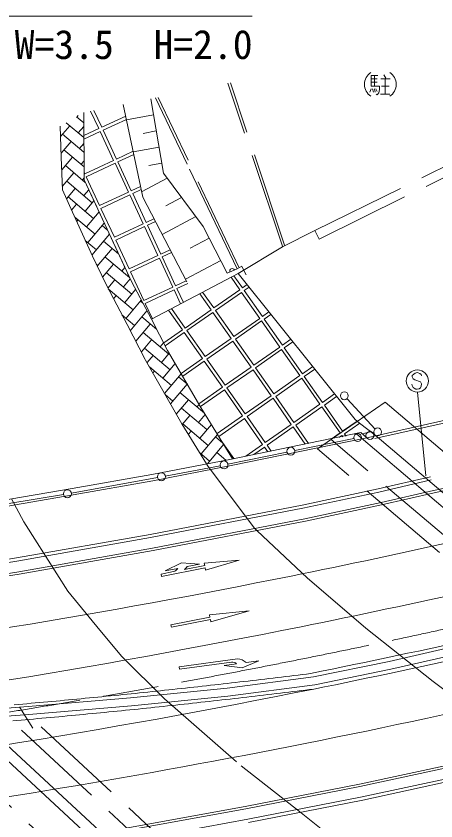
# Model space of a CAD drawing. Units: millimetres, scale not verified. Extents: x 40000 to 680000, y 20000 to 380000.
# Drawn here: x 173454 to 199868, y 269694 to 320327 of the extents above; entities that cross this region are included whole.
import ezdxf
from ezdxf.enums import TextEntityAlignment as Align

# ---------------------------------------------------------------- set-up
doc = ezdxf.new("R2010")
doc.units = ezdxf.units.MM
doc.header["$LTSCALE"] = 1000
doc.linetypes.add('CHAIN', pattern=[18.5, 12, -1.5, 3.5, -1.5])
doc.linetypes.add('DASHED', pattern=[7.5, 6, -1.5])
for name, color, linetype, lineweight in [('M-BGD', 7, 'Continuous', 13), ('M-BGD-HTXT', 7, 'Continuous', 13), ('M-BMK', 2, 'CHAIN', 13), ('M-STR-HTXT', 7, 'Continuous', 13), ('M-STR-STR1', 1, 'Continuous', 13), ('M-STR-STRC', 7, 'Continuous', 13)]:
    doc.layers.add(name, color=color, linetype=linetype, lineweight=lineweight)
doc.styles.add('ＭＳ ゴシック', font='')
doc.styles.get('ＭＳ ゴシック').set_extended_font_data('MS Gothic')

msp = doc.modelspace()

# ---------------------------------------------------------------- linework, layer by layer
at = {"layer": 'M-BGD'}
for p, q in [((195803, 315926), (195803, 316595)), ((195803, 316595), (196221, 316595)), ((196015, 316595), (196015, 315926)), ((196602, 316642), (196727, 316431)), ((195803, 316388), (196182, 316388)), ((195803, 316177), (196179, 316177)), ((196394, 316388), (196981, 316388)), ((196394, 316388), (196976, 316388)), ((196683, 316388), (196683, 315422)), ((195805, 315757), (195721, 315550)), ((196309, 315926), (195803, 315926)), ((195889, 315758), (195932, 315550)), ((196014, 315757), (196056, 315551)), ((196098, 315757), (196182, 315589)), ((196179, 315381), (196267, 315501)), ((196267, 315501), (196309, 315709)), ((196309, 315709), (196309, 315926)), ((196436, 315926), (196934, 315926)), ((196101, 315424), (196179, 315381)), ((196392, 315422), (196974, 315422)), ((190223, 305821), (192259, 306828)), ((192259, 306828), (192525, 306290)), ((187428, 304135), (190223, 305821)), ((187428, 304135), (181968, 301254)), ((194787, 294942), (187428, 304135)), ((180707, 303634), (181968, 301254)), ((181968, 301254), (182986, 299297)), ((182986, 299297), (185087, 295708)), ((196036, 294348), (194276, 296256)), ((185087, 295708), (187072, 292474)), ((204753, 295857), (195988, 293907)), ((204787, 295711), (196020, 293760)), ((194787, 294942), (195054, 294721)), ((195054, 294721), (196103, 293924)), ((209444, 282574), (195749, 294208)), ((195512, 293791), (186978, 292047)), ((190986, 292998), (194700, 293759)), ((195135, 294121), (195512, 293791)), ((195770, 294177), (195214, 294052)), ((196103, 293924), (195512, 293791)), ((195945, 294045), (195978, 294060)), ((186782, 292138), (190496, 292898)), ((186978, 292047), (182062, 291098)), ((182842, 291390), (186292, 292041)), ((176931, 290321), (182350, 291300)), ((196229, 290579), (199526, 291338)), ((196274, 290384), (199571, 291143)), ((182062, 291098), (177051, 290209)), ((177051, 290209), (172116, 289363)), ((173001, 289660), (176439, 290236)), ((191454, 289568), (196229, 290579)), ((191495, 289372), (196274, 290384)), ((181884, 287714), (191454, 289568)), ((181921, 287517), (191495, 289372)), ((173476, 286237), (181884, 287714)), ((173510, 286040), (181921, 287517)), ((166760, 285158), (173476, 286237)), ((166792, 284961), (173510, 286040)), ((196926, 279723), (209758, 282663)), ((197032, 279234), (209873, 282176)), ((192167, 278754), (196926, 279723)), ((192250, 278261), (197032, 279234)), ((186728, 278040), (192167, 278754)), ((180658, 277433), (186728, 278040)), ((186785, 277543), (192250, 278261)), ((180708, 276936), (186785, 277543)), ((174206, 276894), (180658, 277433)), ((162447, 275974), (174206, 276894)), ((174248, 276395), (180708, 276936)), ((162480, 275475), (174248, 276395)), ((171282, 274997), (182319, 264778)), ((195223, 271201), (204774, 273268)), ((195263, 271005), (204818, 273073)), ((188035, 269794), (195223, 271201)), ((188073, 269598), (195263, 271005)), ((180035, 268341), (188035, 269794))]:
    msp.add_line(p, q, dxfattribs=at)
at = {"layer": 'M-BGD', "linetype": 'DASHED'}
for p, q in [((192259, 306828), (207535, 314387)), ((192525, 306290), (207813, 313856)), ((192427, 293093), (196685, 296036)), ((211850, 283155), (196685, 296036)), ((207012, 282016), (193279, 293682)), ((205814, 281722), (192427, 293093)), ((185491, 292046), (188434, 288134)), ((173159, 289947), (173936, 288510)), ((165637, 289499), (174506, 275537)), ((173936, 288510), (176705, 284151)), ((188434, 288134), (188629, 287947)), ((191767, 284984), (188629, 287947)), ((191767, 284984), (195469, 281818)), ((176705, 284151), (178731, 281703)), ((180101, 280047), (178731, 281703)), ((195469, 281818), (199687, 278470)), ((180101, 280047), (182802, 277365)), ((199687, 278470), (207352, 272748)), ((182802, 277365), (187608, 273167)), ((175041, 275605), (185661, 265771)), ((173791, 275399), (184785, 265220)), ((168762, 274605), (181281, 263013)), ((187608, 273167), (191396, 270198)), ((191396, 270198), (193174, 268785))]:
    msp.add_line(p, q, dxfattribs=at)
at = {"layer": 'M-BGD'}
for centre in [(194106, 296440), (195718, 293941), (196205, 294164), (194945, 293809), (190741, 292948), (186537, 292088), (182596, 291344), (176685, 290277)]:
    msp.add_circle(centre, 249, dxfattribs=at)
for centre, start, end in [((196274, 316030), 123.855, 236.145), ((196468, 316030), 303.855, 56.145)]:
    msp.add_arc(centre, 903, start, end, dxfattribs=at)
at = {"layer": 'M-BGD-HTXT', "linetype": 'DASHED'}
for p, q in [((190208, 305858), (186787, 316103)), ((190350, 305906), (186936, 316133)), ((187497, 304487), (182388, 315213)), ((180194, 314769), (181421, 308926)), ((181421, 308926), (184681, 302686))]:
    msp.add_line(p, q, dxfattribs=at)
at = {"layer": 'M-BGD-HTXT'}
for p, q in [((181933, 315121), (182721, 310444)), ((182236, 315182), (184227, 311001)), ((177245, 313994), (177712, 313602)), ((177365, 314064), (177281, 313964)), ((177708, 314266), (177736, 310024)), ((178663, 313246), (178146, 314354)), ((178348, 314395), (178844, 313330)), ((178844, 313330), (180349, 314031)), ((182101, 314124), (180395, 313811)), ((176831, 313428), (176258, 312746)), ((176604, 313618), (177719, 312683)), ((180391, 313831), (178929, 313149)), ((176236, 313402), (176281, 311450)), ((177714, 313391), (177367, 312978)), ((177718, 312805), (178663, 313246)), ((178748, 313064), (177719, 312585)), ((179593, 311252), (178748, 313064)), ((178929, 313149), (179774, 311336)), ((182274, 313101), (181446, 312950)), ((176917, 312442), (176293, 311698)), ((176381, 312892), (177725, 311764)), ((176467, 311906), (177731, 310845)), ((177721, 312311), (177453, 311992)), ((182446, 312079), (180821, 311781)), ((176281, 311450), (176369, 309406)), ((177003, 311456), (176328, 310651)), ((179774, 311336), (180813, 311821)), ((180855, 311620), (179859, 311155)), ((176554, 310919), (177810, 309865)), ((177728, 311230), (177540, 311006)), ((177780, 310407), (179593, 311252)), ((179678, 311070), (177865, 310225)), ((180523, 309258), (179678, 311070)), ((179859, 311155), (180704, 309342)), ((182616, 311071), (181802, 310922)), ((177090, 310469), (176363, 309603)), ((177733, 310508), (177780, 310407)), ((182721, 310444), (185233, 307085)), ((184373, 310695), (187361, 304423)), ((176640, 309933), (178248, 308583)), ((177736, 310150), (177626, 310020)), ((178529, 308328), (177736, 310028)), ((177736, 310024), (180707, 303634)), ((177865, 310225), (178710, 308413)), ((182960, 310125), (181349, 309272)), ((176369, 309406), (177006, 307996)), ((177176, 309483), (176629, 308831)), ((178024, 309405), (177712, 309033)), ((180704, 309342), (181278, 309610)), ((181320, 309409), (180789, 309161)), ((176726, 308947), (178335, 307597)), ((178710, 308413), (180523, 309258)), ((180607, 309077), (178795, 308231)), ((181453, 307264), (180607, 309077)), ((180789, 309161), (181634, 307349)), ((183860, 308922), (182872, 308399)), ((177262, 308497), (176949, 308124)), ((178350, 308704), (177799, 308047)), ((177006, 307996), (178252, 305220)), ((178676, 308003), (177885, 307061)), ((178525, 308327), (178529, 308328)), ((178613, 308147), (178610, 308145)), ((179459, 306334), (178613, 308147)), ((178795, 308231), (179640, 306419)), ((177149, 307678), (178421, 306611)), ((177349, 307511), (177268, 307414)), ((181634, 307349), (182126, 307578)), ((182218, 307400), (181718, 307167)), ((184760, 307718), (182639, 306595)), ((179001, 307303), (177971, 306075)), ((178871, 307147), (179203, 306868)), ((179640, 306419), (181453, 307264)), ((181537, 307083), (179724, 306238)), ((182382, 305270), (181537, 307083)), ((181718, 307167), (182564, 305355)), ((185233, 307085), (186740, 304162)), ((179327, 306602), (178223, 305286)), ((179453, 306332), (179459, 306334)), ((185604, 306365), (184406, 305730)), ((177807, 306212), (178507, 305625)), ((178957, 306161), (179900, 305370)), ((179543, 306153), (179537, 306150)), ((180388, 304340), (179543, 306153)), ((179724, 306238), (180570, 304425)), ((179494, 305711), (178556, 304593)), ((182564, 305355), (183145, 305626)), ((183238, 305448), (182648, 305173)), ((178252, 305220), (179136, 303393)), ((179044, 305175), (180596, 303872)), ((180570, 304425), (182382, 305270)), ((182467, 305089), (180654, 304244)), ((183312, 303276), (182467, 305089)), ((182648, 305173), (183493, 303361)), ((186334, 304950), (184113, 303774)), ((178493, 304723), (178594, 304639)), ((179580, 304725), (178890, 303903)), ((180305, 304500), (180116, 304275)), ((180380, 304337), (180388, 304340)), ((186740, 304162), (187361, 304423)), ((187361, 304423), (187660, 304588)), ((187931, 304043), (187666, 304581)), ((179130, 304189), (180739, 302839)), ((180630, 303799), (180202, 303289)), ((180473, 304159), (180465, 304155)), ((180797, 303464), (180473, 304159)), ((180654, 304244), (181499, 302431)), ((187525, 303112), (186976, 303897)), ((187154, 303991), (187689, 303227)), ((179136, 303393), (180448, 300925)), ((179666, 303739), (179229, 303217)), ((183493, 303361), (184165, 303674)), ((184258, 303497), (183578, 303180)), ((187689, 303227), (187987, 303436)), ((179252, 303172), (180825, 301853)), ((180976, 303122), (180289, 302303)), ((181499, 302431), (183312, 303276)), ((183397, 303095), (181584, 302250)), ((183803, 302223), (183397, 303095)), ((183578, 303180), (183980, 302316)), ((185723, 301850), (185015, 302862)), ((185193, 302956), (185886, 301965)), ((185886, 301965), (187525, 303112)), ((187640, 302948), (186001, 301801)), ((188787, 301310), (187640, 302948)), ((188113, 303280), (187803, 303063)), ((187803, 303063), (188950, 301425)), ((179752, 302753), (179580, 302547)), ((181328, 302452), (180375, 301316)), ((181275, 302389), (181429, 302259)), ((181680, 301783), (180634, 300536)), ((181584, 302250), (182032, 301288)), ((183921, 300589), (183053, 301827)), ((183232, 301921), (184084, 300703)), ((184084, 300703), (185723, 301850)), ((186001, 301801), (187148, 300163)), ((180107, 301541), (180911, 300866)), ((181361, 301403), (182288, 300625)), ((185837, 301687), (184199, 300539)), ((186985, 300048), (185837, 301687)), ((187148, 300163), (188787, 301310)), ((188950, 301425), (189365, 301715)), ((189490, 301559), (189065, 301261)), ((180448, 300925), (181580, 298726)), ((181897, 300953), (180985, 299866)), ((188901, 301146), (187263, 299999)), ((190049, 299508), (188901, 301146)), ((189065, 301261), (190212, 299623)), ((181447, 300417), (183056, 299067)), ((182743, 299764), (183921, 300589)), ((184035, 300425), (182836, 299585)), ((185182, 298786), (184035, 300425)), ((184199, 300539), (185346, 298901)), ((180961, 299910), (180997, 299880)), ((181984, 299967), (181336, 299195)), ((182735, 299774), (182520, 299517)), ((185346, 298901), (186985, 300048)), ((187099, 299884), (185461, 298737)), ((188246, 298246), (187099, 299884)), ((187263, 299999), (188410, 298361)), ((190212, 299623), (190743, 299994)), ((190868, 299838), (190327, 299459)), ((181534, 299430), (183142, 298080)), ((188410, 298361), (190049, 299508)), ((190163, 299344), (188525, 298197)), ((191310, 297706), (190163, 299344)), ((190327, 299459), (191474, 297821)), ((182070, 298980), (181691, 298529)), ((183094, 299112), (182606, 298530)), ((183836, 297844), (185182, 298786)), ((185461, 298737), (186608, 297099)), ((181580, 298726), (181605, 298682)), ((183873, 294673), (181605, 298682)), ((181848, 298253), (183229, 297094)), ((183470, 298471), (182692, 297544)), ((185297, 298623), (183938, 297671)), ((186444, 296984), (185297, 298623)), ((186608, 297099), (188246, 298246)), ((191474, 297821), (192120, 298273)), ((182156, 297994), (182059, 297879)), ((183845, 297829), (182795, 296578)), ((188361, 298082), (186723, 296935)), ((189508, 296444), (188361, 298082)), ((188525, 298197), (189672, 296559)), ((192246, 298117), (191589, 297657)), ((183679, 297631), (184235, 297164)), ((189672, 296559), (191310, 297706)), ((191425, 297542), (189787, 296395)), ((192572, 295904), (191425, 297542)), ((191589, 297657), (192736, 296018)), ((184215, 297181), (183163, 295928)), ((184952, 295939), (186444, 296984)), ((186559, 296820), (185053, 295766)), ((187706, 295182), (186559, 296820)), ((186723, 296935), (187870, 295297)), ((182832, 296513), (183315, 296108)), ((183765, 296644), (185306, 295351)), ((187870, 295297), (189508, 296444)), ((189623, 296280), (187985, 295133)), ((190770, 294642), (189623, 296280)), ((189787, 296395), (190934, 294757)), ((192736, 296018), (193498, 296552)), ((193623, 296396), (192851, 295855)), ((184301, 296194), (183531, 295277)), ((184972, 295905), (184837, 295744)), ((190934, 294757), (192572, 295904)), ((192687, 295740), (191049, 294593)), ((193834, 294102), (192687, 295740)), ((192851, 295855), (193998, 294216)), ((183851, 295658), (185460, 294308)), ((184387, 295208), (183901, 294628)), ((185355, 295272), (184924, 294758)), ((186100, 294058), (187706, 295182)), ((187821, 295018), (186205, 293887)), ((188968, 293380), (187821, 295018)), ((187985, 295133), (189132, 293495)), ((193998, 294216), (194905, 294852)), ((195072, 294724), (194113, 294053)), ((183873, 294673), (185424, 292154)), ((183937, 294672), (185546, 293322)), ((184474, 294222), (184287, 294000)), ((185741, 294643), (185010, 293772)), ((189132, 293495), (190770, 294642)), ((190885, 294478), (189247, 293331)), ((191648, 293389), (190885, 294478)), ((191049, 294593), (191862, 293431)), ((186127, 294014), (185096, 292786)), ((185996, 293858), (186463, 293466)), ((193282, 293715), (193834, 294102)), ((193949, 293938), (193770, 293813)), ((194004, 293859), (193949, 293938)), ((194113, 294053), (194218, 293902)), ((186513, 293385), (185491, 292167)), ((186443, 293500), (187150, 292490)), ((187915, 292643), (188968, 293380)), ((189083, 293216), (188403, 292740)), ((189292, 292918), (189083, 293216)), ((189247, 293331), (189506, 292961)), ((184970, 292892), (185632, 292336)), ((186082, 292872), (186653, 292393)), ((185424, 292154), (185491, 292046)), ((186619, 292422), (186582, 292379))]:
    msp.add_line(p, q, dxfattribs=at)
msp.add_arc((187051, 304292), 150, 22.7972, 202.7972, dxfattribs=at)
at = {"layer": 'M-BMK'}
msp.add_arc((93069, 770107), 500000, 269.86333, 283.92058, dxfattribs=at)
at = {"layer": 'M-STR-HTXT'}
msp.add_lwpolyline([(156457, 284587), (162315, 320327), (188315, 320327)], dxfattribs=at)
at = {"layer": 'M-STR-STR1'}
for p, q in [((195134, 294122), (186902, 292440)), ((208600, 282373), (194886, 294023)), ((186902, 292440), (181992, 291492)), ((181992, 291492), (176983, 290603)), ((176983, 290603), (172051, 289757)), ((172162, 275136), (183183, 264931))]:
    msp.add_line(p, q, dxfattribs=at)
at = {"layer": 'M-STR-STRC'}
for p, q in [((198472, 297808), (198382, 297711)), ((198564, 297873), (198472, 297808)), ((198680, 297897), (198564, 297873)), ((198761, 297885), (198680, 297897)), ((198862, 297834), (198761, 297885)), ((198939, 297782), (198862, 297834)), ((198963, 297704), (198939, 297782)), ((198382, 297711), (198371, 297632)), ((198371, 297632), (198431, 297504)), ((198431, 297504), (198537, 297453)), ((198537, 297453), (198909, 297321)), ((198909, 297321), (198965, 297200)), ((198373, 297089), (198345, 297166)), ((198431, 296965), (198373, 297089)), ((198504, 296913), (198431, 296965)), ((198606, 296861), (198504, 296913)), ((198690, 296849), (198606, 296861)), ((198808, 296869), (198690, 296849)), ((198895, 296936), (198808, 296869)), ((198945, 297041), (198895, 296936)), ((198965, 297200), (198945, 297041)), ((199235, 291399), (198708, 296671)), ((199724, 290481), (205241, 291660)), ((205276, 291515), (199757, 290334)), ((199724, 290481), (196415, 289719)), ((196449, 289573), (199757, 290334)), ((196415, 289719), (191630, 288706)), ((191661, 288559), (196449, 289573)), ((191630, 288706), (182044, 286848)), ((182071, 286701), (191661, 288559)), ((182044, 286848), (173618, 285369)), ((173642, 285221), (182071, 286701)), ((185292, 285906), (187494, 286107)), ((187494, 286107), (185378, 285465)), ((185350, 285612), (182601, 285076)), ((182838, 285428), (183861, 285933)), ((183624, 285581), (182838, 285428)), ((183861, 285933), (184998, 285849)), ((184045, 285510), (185321, 285759)), ((184998, 285849), (184212, 285696)), ((185321, 285759), (185292, 285906)), ((185378, 285465), (185350, 285612)), ((173618, 285369), (166892, 284288)), ((166916, 284140), (173642, 285221)), ((182573, 285223), (183358, 285376)), ((182601, 285076), (182573, 285223)), ((185620, 282659), (188117, 282917)), ((185649, 282512), (185620, 282659)), ((185706, 282217), (188117, 282917)), ((183195, 282033), (185649, 282512)), ((183195, 282033), (183224, 281886)), ((183224, 281886), (185677, 282365)), ((185677, 282365), (185706, 282217)), ((187388, 279894), (183723, 279390)), ((183743, 279241), (187013, 279691)), ((187330, 279583), (186538, 279474)), ((187668, 279327), (188717, 279774)), ((188717, 279774), (187925, 279665)), ((183723, 279390), (183743, 279241)), ((186538, 279474), (187668, 279327)), ((195058, 272004), (204591, 274068)), ((195088, 271857), (204624, 273921)), ((187877, 270599), (195058, 272004)), ((187906, 270452), (195088, 271857)), ((179889, 269148), (187877, 270599)), ((179916, 269000), (187906, 270452))]:
    msp.add_line(p, q, dxfattribs=at)
for points in [[(173343, 277000), (173606, 277022), (173869, 277045), (174131, 277068), (174394, 277092), (174657, 277115), (174919, 277139), (175182, 277162), (175445, 277186), (175707, 277210), (175970, 277234), (176233, 277258), (176496, 277283), (176758, 277307), (177021, 277332), (177284, 277357), (177546, 277382), (177809, 277407), (178072, 277432), (178334, 277457), (178597, 277483), (178859, 277509), (179122, 277534), (179385, 277560), (179647, 277586), (179910, 277613), (180173, 277639), (180435, 277665), (180698, 277692), (180961, 277719), (181223, 277746), (181486, 277773), (181748, 277800), (182011, 277827), (182274, 277855), (182536, 277882), (182799, 277910), (183061, 277938), (183324, 277966), (183587, 277994), (183849, 278022), (184112, 278051), (184374, 278079), (184637, 278108), (184899, 278137), (185162, 278166), (185424, 278195), (185687, 278224), (185950, 278254), (186212, 278283), (186475, 278313), (186737, 278343), (187000, 278373), (187262, 278403), (187525, 278433), (187787, 278464), (188050, 278494), (188312, 278525), (188575, 278556), (188837, 278587), (189100, 278618), (189362, 278649), (189624, 278680), (189887, 278712), (190149, 278744), (190412, 278775), (190674, 278807), (190937, 278839), (191199, 278872), (191461, 278904), (191724, 278936), (191986, 278969)], [(173241, 275990), (173504, 276013), (173767, 276035), (174030, 276059), (174294, 276082), (174557, 276105), (174820, 276129), (175083, 276152), (175346, 276176), (175610, 276200), (175873, 276224), (176136, 276248), (176399, 276272), (176662, 276297), (176926, 276321), (177189, 276346), (177452, 276371), (177715, 276396), (177978, 276421), (178242, 276447), (178505, 276472), (178768, 276498), (179031, 276523), (179294, 276549), (179557, 276575), (179821, 276601), (180084, 276628), (180347, 276654), (180610, 276681), (180873, 276707), (181136, 276734), (181399, 276761), (181663, 276788), (181926, 276816), (182189, 276843), (182452, 276871), (182715, 276898), (182978, 276926), (183241, 276954), (183504, 276982), (183767, 277010), (184031, 277039), (184294, 277067), (184557, 277096), (184820, 277125), (185083, 277154), (185346, 277183), (185609, 277212), (185872, 277242), (186135, 277271), (186398, 277301), (186661, 277331), (186924, 277361), (187187, 277391), (187450, 277421), (187713, 277451), (187976, 277482), (188239, 277512), (188502, 277543), (188765, 277574), (189028, 277605), (189291, 277636), (189554, 277668), (189817, 277699), (190080, 277731), (190343, 277762), (190606, 277794), (190869, 277826), (191132, 277859), (191395, 277891), (191658, 277923), (191921, 277956), (192184, 277989)]]:
    msp.add_lwpolyline(points, dxfattribs=at)
msp.add_circle((198702, 297371), 700, dxfattribs=at)
for centre, radius, start, end in [((93069, 770107), 494750, 281.38729, 283.92058), ((93069, 770107), 498000, 281.38729, 283.92058), ((183203, 285852), 500, 288.007, 327.2019), ((183392, 286268), 1000, 310.7285, 325.0901), ((93069, 770107), 494750, 273.13834, 281.38729), ((93069, 770107), 501000, 281.38729, 283.92058), ((93069, 770107), 502000, 281.38729, 283.92058), ((93069, 770107), 498000, 276.80362, 281.38729), ((93069, 770107), 505250, 276.80362, 283.92058), ((187020, 279191), 500, 51.674, 90.8689), ((187281, 278900), 1000, 49.9221, 83.8234), ((93069, 770107), 502000, 276.80362, 281.38729)]:
    msp.add_arc(centre, radius, start, end, dxfattribs=at)

# ---------------------------------------------------------------- texts
at = {"layer": 'M-STR-HTXT', "style": 'ＭＳ ゴシック'}
msp.add_text('L=17.8\u3000W=3.5\u3000H=2.0', height=1833, dxfattribs=at).set_placement((163385, 317077), align=Align.BOTTOM_LEFT)

doc.saveas('drawing.dxf')
